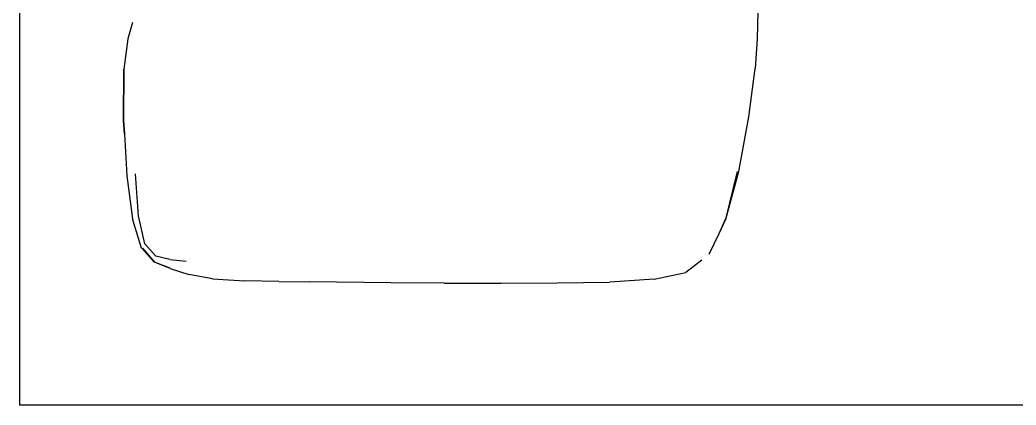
# Model space of a CAD drawing. Header units: millimetres. Extents: x -41292 to 298682, y -22072 to 33155.
# Drawn here: x 29276 to 30492, y 2533 to 3004 of the extents above; entities that cross this region are included whole.
import ezdxf

# ---------------------------------------------------------------- set-up
doc = ezdxf.new("R2010")
doc.units = ezdxf.units.MM

# ---------------------------------------------------------------- blocks, each defined once
blk = doc.blocks.new('AHSISHEUD')
for p, q in [((29903.2, 20180.9), (29903.2, 23658.9)), ((30805, 20703.9), (30803.5, 20628.5)), ((30040.7, 20648.4), (30035, 20628.5)), ((30035, 20628.5), (30030, 20591.4)), ((30803.5, 20628.5), (30800.7, 20592.5)), ((30793, 20533.1), (30800.7, 20592.5)), ((30030.2, 20591.4), (30029.8, 20528.9)), ((30029.8, 20528.9), (30030, 20591.4)), ((30781, 20466.3), (30793, 20533.1)), ((30029.8, 20528.9), (30029.8, 20528.9)), ((30030.7, 20512.4), (30029.8, 20528.9)), ((30029.8, 20528.9), (30030.7, 20512.4)), ((30030.7, 20512.4), (30033.6, 20461.2)), ((30033.6, 20461.2), (30040.7, 20408.5)), ((30048, 20412.3), (30044.4, 20463.7)), ((30778.9, 20466.3), (30764.8, 20408.1)), ((30765.2, 20408.1), (30781, 20466.3)), ((30055.6, 20378.1), (30048, 20412.3)), ((30051.8, 20372.7), (30040.7, 20408.5)), ((30051.8, 20372.7), (30040.8, 20408.5)), ((30756.8, 20390.8), (30765.2, 20408.1)), ((30756.8, 20390.8), (30764.8, 20408.1)), ((30744.9, 20365.4), (30756.8, 20390.8)), ((30055.6, 20378.1), (30068.9, 20363.1)), ((30051.8, 20372.7), (30051.9, 20372.7)), ((30067.3, 20355.5), (30051.9, 20372.7)), ((30052.1, 20372.7), (30067.3, 20355.5)), ((30067.3, 20355.5), (30052.5, 20372.7)), ((30052.9, 20372.7), (30067.3, 20355.5)), ((30086.3, 20358.9), (30068.9, 20363.1)), ((30086.7, 20347.9), (30067.3, 20355.5)), ((30086.7, 20348.3), (30067.3, 20355.5)), ((30086.7, 20347.8), (30067.3, 20355.5)), ((30086.3, 20358.9), (30106.1, 20356.8)), ((30735.6, 20358.3), (30716.4, 20343.2)), ((30086.7, 20347.8), (30109.2, 20340.7)), ((30138.3, 20335.4), (30109.2, 20340.7)), ((30677.6, 20334.8), (30716.4, 20343.2)), ((30138.3, 20335.4), (30177.3, 20333)), ((30219.1, 20332.2), (30177.3, 20333)), ((30219.1, 20332.2), (30256.9, 20331.7)), ((30356.1, 20330.4), (30256.9, 20331.7)), ((30421.3, 20329.9), (30356.1, 20330.4)), ((30421.3, 20329.9), (30490.4, 20330)), ((30490.4, 20330), (30559.1, 20330.5)), ((30559.1, 20330.5), (30623.3, 20331.4)), ((30677.6, 20334.8), (30623.3, 20331.4)), ((32888.7, 20180.9), (29903.2, 20180.9))]:
    blk.add_line(p, q)

msp = doc.modelspace()

# ---------------------------------------------------------------- block references
msp.add_blockref('AHSISHEUD', (-627.37, -17648.09))

doc.saveas('drawing.dxf')
